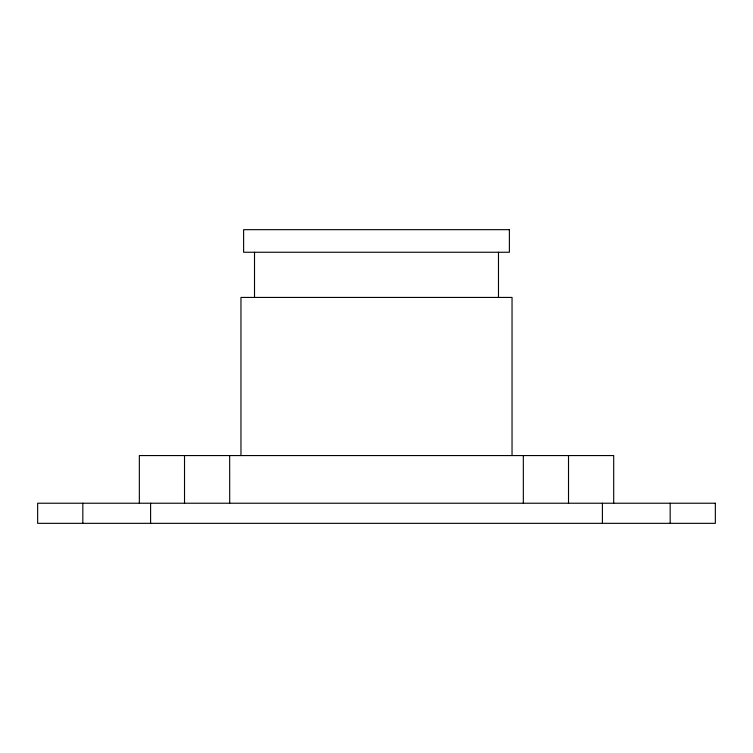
<?xml version="1.0" encoding="UTF-8"?>
<svg xmlns="http://www.w3.org/2000/svg" width="753" height="753" viewBox="0 0 753 753"><rect width="100%" height="100%" fill="white"/><g stroke="black" fill="none" stroke-linecap="round" stroke-linejoin="round"><path stroke-width="1.13" d="M670.17 503.23L670.17 523.335M613.695 503.23L613.695 455.565L139.343 455.565L139.343 503.23M602.4 503.23L602.4 523.335M568.515 455.565L568.515 503.23M523.335 455.565L523.335 503.23M512.04 455.565L512.04 297.435L240.96 297.435L240.96 455.565M498.486 252.255L498.486 297.435M254.514 252.255L254.514 297.435M229.665 455.565L229.703 503.23M184.523 455.565L184.523 503.23M150.6 503.23L150.6 523.335M82.83 503.23L82.83 523.335M509.386 229.665L243.614 229.665L243.614 252.255L509.386 252.255L509.386 229.665M715.35 503.23L37.65 503.23L37.65 523.335L715.35 523.335L715.35 503.23"/></g></svg>
